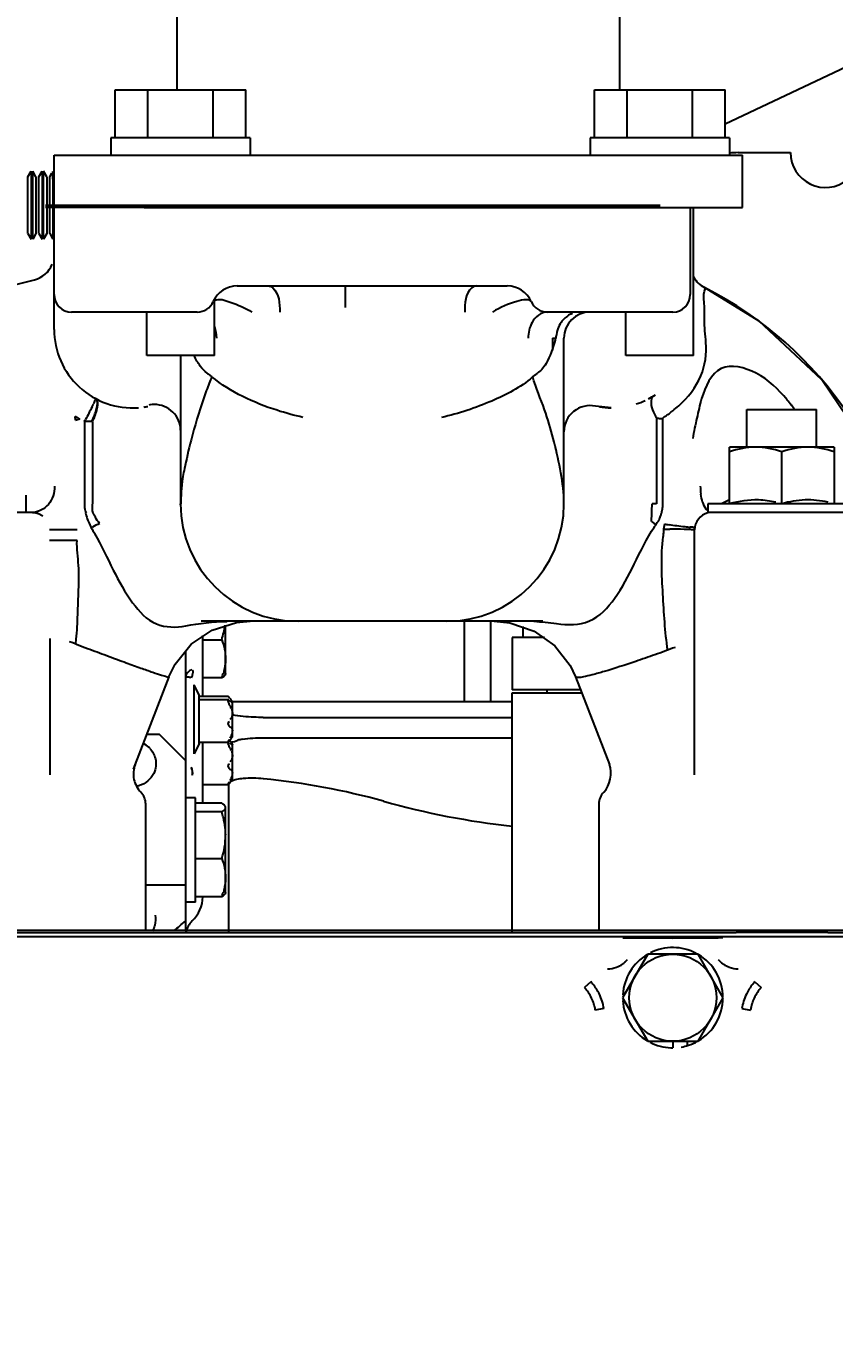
# Model space of a CAD drawing. Header units: millimetres. Extents: x 9130 to 9550, y -18883 to -17651.
# Drawn here: x 9354.566 to 9355.494, y -18044.367 to -18042.881 of the extents above; entities that cross this region are included whole.
import ezdxf

# ---------------------------------------------------------------- set-up
doc = ezdxf.new("R2010")
doc.units = ezdxf.units.MM
for name, color, linetype in [('2630754_DKREDXF_CONTINUOUS_LINE', 7, 'Continuous'), ('2630764_DKREDXF_CONTINUOUS_LINE', 7, 'Continuous'), ('3570559_DXF_CONTINUOUS_LINE', 7, 'Continuous'), ('3884027_DKREDXF_CONTINUOUS_LINE', 7, 'Continuous'), ('8T4224_DXF_CONTINUOUS_LINE', 7, 'Continuous'), ('8T4908_DXF_CONTINUOUS_LINE', 7, 'Continuous')]:
    doc.layers.add(name, color=color, linetype=linetype)
doc.styles.add('KOTE ZA MONNTAZU', font='simplex.shx', dxfattribs={"width": 0.7, "oblique": 8, "height": 3})
doc.dimstyles.new('KOTE ZA MONTAZU u cm', dxfattribs={"dimscale": 0, "dimtxt": 1.5, "dimasz": 1.5, "dimexe": 0.8, "dimexo": 0.1, "dimgap": 1, "dimtad": 1, "dimdec": 1, "dimlfac": 10, "dimzin": 12, "dimdsep": 46, "dimtxsty": 'KOTE ZA MONNTAZU', "dimcen": 1.5, "dimclrt": 1, "dimadec": 0, "dimazin": 0, "dimtfac": 1, "dimtdec": 1, "dimtmove": 0, "dimatfit": 3, "dimfxl": 1, "dimtolj": 2, "dimtzin": 0, "dimarcsym": 0})

# ---------------------------------------------------------------- blocks, each defined once
blk = doc.blocks.new('*D1102')
at = {"color": 0, "lineweight": -2, "transparency": 16777216}
for p, q in [((9345.4099, -18047.6265), (9345.4099, -18048.7074)), ((9359.4099, -18047.6265), (9359.4099, -18048.7074)), ((9346.0099, -18048.5074), (9358.8099, -18048.5074))]:
    blk.add_line(p, q, dxfattribs=at)
at = {"color": 0, "transparency": 16777216}
for points in [[(9346.0099, -18048.4074), (9346.0099, -18048.6074), (9345.4099, -18048.5074)], [(9358.8099, -18048.4074), (9358.8099, -18048.6074), (9359.4099, -18048.5074)]]:
    blk.add_solid(points, dxfattribs=at)
at = {"layer": 'Defpoints', "color": 0, "transparency": 16777216}
for p in [(9345.4099, -18047.5265), (9359.4099, -18047.5265), (9359.4099, -18048.5074)]:
    blk.add_point(p, dxfattribs=at)
at = {"color": 1, "transparency": 16777216, "insert": (9352.4099, -18047.7074), "char_height": 3, "width": 6.923188, "attachment_point": 5, "style": 'KOTE ZA MONNTAZU'}
blk.add_mtext('\\A2;{\\H0.4x;140 cm}', dxfattribs=at)

msp = doc.modelspace()

# ---------------------------------------------------------------- linework, layer by layer
at = {"layer": '2630754_DKREDXF_CONTINUOUS_LINE', "color": 7, "linetype": 'Continuous'}
for p, q in [((9354.7399, -18042.9545), (9354.7399, -18041.5815)), ((9355.2479, -18042.9545), (9355.2479, -18041.5815)), ((9354.5989, -18043.0895), (9354.5989, -18043.0295)), ((9354.5989, -18043.0295), (9355.3889, -18043.0295)), ((9355.3889, -18043.0895), (9355.3889, -18043.0295)), ((9354.702, -18043.0895), (9355.3889, -18043.0895))]:
    msp.add_line(p, q, dxfattribs=at)
at = {"layer": '2630764_DKREDXF_CONTINUOUS_LINE', "color": 7, "linetype": 'Continuous'}
msp.add_line((9355.369, -18042.9935), (9355.5589, -18042.9037), dxfattribs=at)
at = {"layer": '3570559_DXF_CONTINUOUS_LINE', "color": 7, "linetype": 'Continuous'}
msp.add_line((9355.0699, -18043.6565), (9355.0699, -18043.5645), dxfattribs=at)
at = {"layer": '3570559_DXF_CONTINUOUS_LINE', "color": 3, "linetype": 'Continuous'}
msp.add_line((9355.0999, -18043.6565), (9355.0999, -18043.5645), dxfattribs=at)
at = {"layer": '3884027_DKREDXF_CONTINUOUS_LINE', "color": 6, "linetype": 'Continuous'}
for p, q in [((9355.3839, -18043.0265), (9355.4439, -18043.0265)), ((9354.5687, -18043.0543), (9354.5725, -18043.0477)), ((9354.578, -18043.0543), (9354.5742, -18043.0477)), ((9354.5812, -18043.0543), (9354.585, -18043.0477)), ((9354.5905, -18043.0543), (9354.5867, -18043.0477)), ((9354.5937, -18043.0543), (9354.596, -18043.0502)), ((9354.5973, -18043.0571), (9354.5973, -18043.048)), ((9354.5989, -18043.049), (9354.5973, -18043.048)), ((9354.5989, -18043.1895), (9354.5989, -18043.0895)), ((9355.3289, -18043.0895), (9355.3289, -18043.1895)), ((9354.5687, -18043.1194), (9354.5725, -18043.126)), ((9354.578, -18043.1194), (9354.5742, -18043.126)), ((9354.5812, -18043.1194), (9354.585, -18043.126)), ((9354.5905, -18043.1194), (9354.5867, -18043.126)), ((9354.5937, -18043.1194), (9354.5973, -18043.1257)), ((9354.2433, -18043.2577), (9354.5764, -18043.1724)), ((9354.5989, -18043.2295), (9354.5989, -18043.1896)), ((9354.8089, -18043.1795), (9355.1189, -18043.1795)), ((9354.9329, -18043.1795), (9354.9329, -18043.2043)), ((9354.7631, -18043.2095), (9354.6189, -18043.2095)), ((9355.3089, -18043.2095), (9355.1647, -18043.2095)), ((9355.1839, -18043.4296), (9355.1839, -18043.2395)), ((9354.7439, -18043.2595), (9354.7439, -18043.4295)), ((9355.5348, -18043.3688), (9355.4799, -18043.2873)), ((9355.238, -18043.3195), (9355.2202, -18043.3175)), ((9355.3939, -18043.3645), (9355.3939, -18043.3215)), ((9355.3939, -18043.3215), (9355.4739, -18043.3215)), ((9355.4739, -18043.3645), (9355.4739, -18043.3215)), ((9355.3739, -18043.4295), (9355.3739, -18043.3645)), ((9355.4939, -18043.3645), (9355.3739, -18043.3645)), ((9355.4939, -18043.3645), (9355.4939, -18043.4295)), ((9355.4339, -18043.4295), (9355.4339, -18043.3699)), ((9354.5664, -18043.4195), (9354.5664, -18043.4395)), ((9355.3738, -18043.4252), (9355.3646, -18043.4295)), ((9354.5739, -18043.4395), (9354.4139, -18043.4395)), ((9354.5739, -18043.4395), (9354.5742, -18043.4395)), ((9354.5806, -18043.4406), (9354.5739, -18043.4395)), ((9354.5742, -18043.4395), (9354.5758, -18043.4396)), ((9354.5758, -18043.4396), (9354.5774, -18043.4398)), ((9354.5782, -18043.44), (9354.5806, -18043.4406)), ((9355.1839, -18043.4295), (9355.1839, -18043.4294)), ((9355.3489, -18043.4295), (9355.3489, -18043.4395)), ((9355.5189, -18043.4295), (9355.3489, -18043.4295)), ((9354.6251, -18043.4595), (9354.5936, -18043.4595)), ((9354.6251, -18043.4718), (9354.5936, -18043.4718)), ((9355.3339, -18043.7406), (9355.3339, -18043.4595)), ((9355.1597, -18043.5645), (9354.7677, -18043.5645)), ((9354.7802, -18043.5745), (9354.808, -18043.5658)), ((9354.7956, -18043.6252), (9354.7956, -18043.5688)), ((9354.808, -18043.5658), (9354.8239, -18043.5645)), ((9354.8239, -18043.5645), (9354.8239, -18043.5645)), ((9355.1039, -18043.5645), (9355.1219, -18043.5661)), ((9355.1219, -18043.5661), (9355.1499, -18043.5757)), ((9355.1369, -18043.5706), (9355.1369, -18043.583)), ((9355.1499, -18043.5757), (9355.1735, -18043.5927)), ((9354.5939, -18043.5841), (9354.5939, -18043.7407)), ((9354.6237, -18043.5905), (9354.6241, -18043.5849)), ((9354.7696, -18043.6508), (9354.7696, -18043.5809)), ((9354.7696, -18043.5856), (9354.7912, -18043.5856)), ((9355.1244, -18043.583), (9355.1244, -18043.643)), ((9355.1615, -18043.583), (9355.1244, -18043.583)), ((9354.7496, -18043.5986), (9354.7496, -18043.9195)), ((9354.7306, -18043.6284), (9354.7379, -18043.6135)), ((9354.7306, -18043.6284), (9354.6896, -18043.7343)), ((9354.7912, -18043.6294), (9354.7696, -18043.6294)), ((9354.7956, -18043.6245), (9354.7952, -18043.626)), ((9354.7956, -18043.6252), (9354.7952, -18043.626)), ((9355.1972, -18043.6284), (9355.2361, -18043.7289)), ((9354.7654, -18043.6494), (9354.7596, -18043.6375)), ((9354.7991, -18043.6508), (9354.7654, -18043.6508)), ((9355.1244, -18043.9215), (9355.1244, -18043.6465)), ((9355.1244, -18043.6465), (9355.2046, -18043.6465)), ((9355.1644, -18043.643), (9355.1644, -18043.6465)), ((9354.7993, -18043.6548), (9354.7654, -18043.6548)), ((9354.8034, -18043.6572), (9354.8028, -18043.6562)), ((9354.803, -18043.6565), (9355.1244, -18043.6565)), ((9354.8034, -18043.6575), (9354.8032, -18043.6577)), ((9354.8034, -18043.697), (9354.8034, -18043.6575)), ((9354.8389, -18043.6748), (9355.1244, -18043.6748)), ((9354.7654, -18043.7048), (9354.7596, -18043.7167)), ((9354.7991, -18043.7034), (9354.7654, -18043.7034)), ((9354.7696, -18043.7734), (9354.7696, -18043.7034)), ((9354.8034, -18043.697), (9354.8028, -18043.698)), ((9354.8034, -18043.7058), (9354.8028, -18043.7048)), ((9354.8034, -18043.7061), (9354.8032, -18043.7063)), ((9354.8034, -18043.7456), (9354.8034, -18043.7061)), ((9354.8389, -18043.6981), (9355.1244, -18043.6981)), ((9354.7991, -18043.752), (9354.7696, -18043.752)), ((9354.7989, -18043.752), (9354.7989, -18043.9215)), ((9354.8034, -18043.7456), (9354.8028, -18043.7466)), ((9354.7611, -18043.767), (9354.7496, -18043.767)), ((9354.7611, -18043.887), (9354.7611, -18043.767)), ((9354.7039, -18043.9195), (9354.7039, -18043.7745)), ((9354.7912, -18043.7734), (9354.7611, -18043.7734)), ((9354.7912, -18043.7833), (9354.7611, -18043.7833)), ((9354.7956, -18043.7776), (9354.7952, -18043.7768)), ((9354.7956, -18043.7783), (9354.7952, -18043.7768)), ((9354.7956, -18043.8765), (9354.7956, -18043.7776)), ((9355.2239, -18043.7745), (9355.2239, -18043.9195)), ((9354.7611, -18043.8369), (9354.7912, -18043.8369)), ((9354.7496, -18043.8674), (9354.7039, -18043.8674)), ((9354.7611, -18043.887), (9354.7496, -18043.887)), ((9354.7912, -18043.8807), (9354.7611, -18043.8807)), ((9354.7956, -18043.8758), (9354.7952, -18043.8772)), ((9354.7956, -18043.8765), (9354.7952, -18043.8773)), ((9356.1539, -18043.9265), (9354.2758, -18043.9265)), ((9354.67, -18043.9195), (9354.3178, -18043.9195)), ((9354.5466, -18043.9215), (9355.3815, -18043.9215)), ((9355.4866, -18043.9215), (9356.3489, -18043.9215)), ((9355.28, -18043.9465), (9355.2512, -18043.9965)), ((9355.3378, -18043.9465), (9355.28, -18043.9465)), ((9355.3666, -18043.9965), (9355.3378, -18043.9465)), ((9355.2512, -18043.9965), (9355.28, -18044.0465)), ((9355.3378, -18044.0465), (9355.3666, -18043.9965)), ((9355.28, -18044.0465), (9355.3378, -18044.0465))]:
    msp.add_line(p, q, dxfattribs=at)
at = {"layer": '3884027_DKREDXF_CONTINUOUS_LINE', "color": 7, "linetype": 'Continuous'}
for p, q in [((9354.5687, -18043.1194), (9354.5687, -18043.0543)), ((9354.5725, -18043.0477), (9354.5725, -18043.126)), ((9354.5742, -18043.126), (9354.5742, -18043.0477)), ((9354.578, -18043.0543), (9354.578, -18043.1194)), ((9354.5812, -18043.1194), (9354.5812, -18043.0543)), ((9354.585, -18043.0477), (9354.585, -18043.126)), ((9354.5867, -18043.126), (9354.5867, -18043.0477)), ((9354.5905, -18043.0543), (9354.5905, -18043.1194)), ((9354.5937, -18043.1194), (9354.5937, -18043.0543)), ((9354.5973, -18043.0571), (9354.5973, -18043.1257)), ((9354.5973, -18043.0571), (9354.5989, -18043.0578)), ((9355.2945, -18043.087), (9354.5889, -18043.087)), ((9355.2945, -18043.0895), (9354.5889, -18043.0895)), ((9355.1706, -18043.2395), (9355.1706, -18043.2531)), ((9355.1706, -18043.2395), (9355.1747, -18043.2395)), ((9354.6233, -18043.3334), (9354.6231, -18043.3293)), ((9354.6233, -18043.3334), (9354.6283, -18043.3321)), ((9354.6336, -18043.3351), (9354.6336, -18043.4295)), ((9354.642, -18043.3351), (9354.6336, -18043.3351)), ((9354.6427, -18043.3357), (9354.6427, -18043.4295)), ((9355.2902, -18043.3335), (9355.2902, -18043.4295)), ((9355.2948, -18043.3315), (9355.2973, -18043.3316)), ((9355.2974, -18043.4295), (9355.2974, -18043.3335)), ((9355.2848, -18043.4381), (9355.2849, -18043.4356)), ((9355.2902, -18043.4295), (9355.2851, -18043.4295)), ((9355.5189, -18043.4395), (9355.3489, -18043.4395)), ((9354.7596, -18043.7167), (9354.7596, -18043.6375)), ((9354.7654, -18043.7048), (9354.7654, -18043.6494)), ((9355.2028, -18043.643), (9355.1244, -18043.643)), ((9354.7052, -18043.6942), (9354.7196, -18043.6942)), ((9355.6439, -18043.9195), (9354.67, -18043.9195)), ((9355.4866, -18043.9215), (9355.3815, -18043.9215)), ((9355.2149, -18043.9782), (9355.2075, -18043.9849)), ((9355.4029, -18043.9782), (9355.4103, -18043.9849)), ((9355.2297, -18044.0091), (9355.2198, -18044.0107)), ((9355.3881, -18044.0091), (9355.398, -18044.0107)), ((9355.3089, -18044.0465), (9355.3089, -18044.054)), ((9355.3255, -18044.0465), (9355.3255, -18044.0516))]:
    msp.add_line(p, q, dxfattribs=at)
at = {"layer": '3884027_DKREDXF_CONTINUOUS_LINE', "color": 6, "linetype": 'Continuous'}
for points in [[(9355.4799, -18043.2873), (9355.408, -18043.2201), (9355.3454, -18043.1814)], [(9355.1747, -18043.2395), (9355.1747, -18043.2394), (9355.1747, -18043.2392), (9355.1748, -18043.239), (9355.1748, -18043.2387), (9355.1749, -18043.2385), (9355.1749, -18043.2383), (9355.175, -18043.238), (9355.175, -18043.2378), (9355.175, -18043.2376), (9355.175, -18043.2374), (9355.175, -18043.2372)], [(9354.7139, -18043.3156), (9354.7115, -18043.3157), (9354.7089, -18043.316), (9354.7077, -18043.3162)], [(9354.7379, -18043.6135), (9354.7562, -18043.5909), (9354.7802, -18043.5745)], [(9355.1735, -18043.5927), (9355.1909, -18043.6152), (9355.1972, -18043.6284)]]:
    msp.add_lwpolyline(points, dxfattribs=at)
at = {"layer": '3884027_DKREDXF_CONTINUOUS_LINE', "color": 7, "linetype": 'Continuous'}
for points in [[(9354.6231, -18043.3293), (9354.6235, -18043.3295), (9354.6244, -18043.33), (9354.6254, -18043.3306), (9354.6264, -18043.3311), (9354.6273, -18043.3316), (9354.6283, -18043.3321)], [(9355.2902, -18043.3314), (9355.2902, -18043.3315), (9355.2902, -18043.3325), (9355.2902, -18043.3335)], [(9355.2974, -18043.3335), (9355.2974, -18043.333), (9355.2975, -18043.3321), (9355.2975, -18043.3312)], [(9355.2842, -18043.4499), (9355.2854, -18043.4507), (9355.2875, -18043.4521), (9355.2897, -18043.4535)]]:
    msp.add_lwpolyline(points, dxfattribs=at)
at = {"layer": '3884027_DKREDXF_CONTINUOUS_LINE', "color": 6, "linetype": 'Continuous'}
msp.add_circle((9355.3089, -18043.9965), 0.05, dxfattribs=at)
for centre, radius, start, end in [((9355.3839, -18043.1265), 0.1, 90, 95.9868), ((9355.4839, -18043.0265), 0.04, 180, 308.9985), ((9354.5689, -18043.1433), 0.03, 284.3795, 337.7204), ((9355.3589, -18043.1546), 0.03, 209.1106, 243.1528), ((9354.6189, -18043.1895), 0.02, 180, 270), ((9354.8089, -18043.2095), 0.03, 90, 156.4218), ((9355.1189, -18043.2095), 0.03, 23.5782, 90), ((9355.3089, -18043.1895), 0.02, 270, 0), ((9355.1489, -18043.5695), 0.435, 4.5776, 63.1528), ((9354.7631, -18043.1895), 0.02, 270, 336.4218), ((9355.1647, -18043.1895), 0.02, 203.5782, 270), ((9355.2139, -18043.2395), 0.03, 90, 180), ((9355.203, -18043.2362), 0.0267, 110.07, 117.1296), ((9354.6889, -18043.2295), 0.09, 180, 274.2529), ((9355.2389, -18043.2295), 0.09, 297.7805, 303.6962), ((9354.4619, -18043.2306), 0.2006, 334.0802, 335.1073), ((9354.6889, -18043.2295), 0.09, 278.1054, 281.1935), ((9355.2139, -18043.3469), 0.03, 77.9753, 180), ((9355.2389, -18043.2295), 0.09, 260.8362, 269.3993), ((9355.2389, -18043.2295), 0.09, 288.1487, 295.1367), ((9355.2927, -18043.4349), 0.1928, 37.865, 40.2866), ((9355.283, -18043.4424), 0.2052, 36.1195, 37.872), ((9354.1079, -18043.0522), 0.597, 331.7124, 331.9605), ((9355.3587, -18043.2957), 0.0773, 205.6513, 207.5171), ((9355.4048, -18043.4096), 0.0644, 179.9374, 187.907), ((9355.3783, -18043.4156), 0.0372, 198.7783, 202.0621), ((9354.5739, -18043.418), 0.0215, 270.0032, 272.9424), ((9354.8789, -18043.4295), 0.135, 180, 270), ((9355.0489, -18043.4295), 0.135, 270, 0), ((9355.3539, -18043.4595), 0.02, 103.9952, 180), ((9354.8069, -18043.9127), 0.3483, 91.0833, 91.617), ((9354.7125, -18043.5996), 0.0841, 339.2994, 342.9442), ((9354.7786, -18043.6737), 0.0253, 21.583, 29.5105), ((9354.6895, -18043.7281), 0.0261, 42.6382, 59.6075), ((9354.7786, -18043.7222), 0.0253, 21.583, 29.5105), ((9354.8254, -18043.7617), 0.0627, 102.1294, 104.5998), ((9354.8288, -18043.7778), 0.0791, 100.0359, 102.1411), ((9354.6896, -18043.7276), 0.0264, 277.6705, 285.3755), ((9354.7586, -18044.5551), 0.8139, 74.4356, 84.3346), ((9354.6839, -18043.7745), 0.02, 0, 44.1932), ((9355.2439, -18043.7745), 0.02, 135.8068, 180), ((9354.6775, -18043.8183), 0.119, 13.8693, 17.1445), ((9355.2299, -18042.8633), 0.9424, 254.427, 263.5667), ((9354.7182, -18043.8101), 0.0775, 0.0432, 6.4687), ((9354.7289, -18043.8792), 0.0407, 314.0917, 357.8311), ((9354.7125, -18043.8509), 0.0841, 339.2994, 342.9442), ((9354.6895, -18043.9061), 0.0262, 328.5744, 344.0649), ((9354.7746, -18043.9264), 0.025, 134.0917, 168.4639), ((9355.2467, -18048.9512), 5.0232, 89.2905, 89.9458), ((9355.3693, -18048.6354), 4.7074, 90.1662, 90.7354), ((9355.3665, -18047.8438), 3.9158, 90.0017, 90.1581), ((9355.3089, -18043.9965), 0.0575, 120.4082, 176.6616), ((9355.3089, -18043.9965), 0.0575, 62.1458, 116.6493), ((9355.3089, -18043.9965), 0.0575, 0.4082, 59.5918), ((9355.2339, -18043.9335), 0.0299, 290.1878, 304.9525), ((9355.2337, -18043.9333), 0.0301, 304.9805, 312.4141), ((9355.2338, -18043.9334), 0.03, 312.3991, 319.8287), ((9355.3838, -18043.9336), 0.0298, 220.1894, 228.1942), ((9355.3843, -18043.933), 0.0305, 228.173, 235.6308), ((9355.384, -18043.9335), 0.0299, 235.6256, 249.8801), ((9355.384, -18043.9332), 0.0302, 250.0207, 269.9195), ((9355.3089, -18043.9965), 0.0575, 183.2372, 239.5918), ((9355.3089, -18043.9965), 0.0575, 300.4082, 359.5918), ((9355.3089, -18043.9965), 0.0575, 242.8575, 267.6657), ((9355.3089, -18043.9965), 0.0575, 288.0484, 299.5918)]:
    msp.add_arc(centre, radius, start, end, dxfattribs=at)
at = {"layer": '3884027_DKREDXF_CONTINUOUS_LINE', "color": 7, "linetype": 'Continuous'}
for centre, radius, start, end in [((9354.9861, -18043.191), 0.1948, 341.8177, 342.6875), ((9354.9844, -18043.1905), 0.1965, 342.6931, 345.5459), ((9354.9861, -18043.191), 0.1947, 341.3819, 341.8176), ((9354.6449, -18043.311), 0.00267, 53.2212, 61.6079), ((9354.6458, -18043.3114), 0.00255, 51.2492, 62.1672), ((9354.5568, -18043.2943), 0.0944, 334.4217, 335.6853), ((9354.5551, -18043.2944), 0.0968, 334.7773, 336.4967), ((9354.56, -18043.2965), 0.0915, 336.4917, 338.2565), ((9355.3585, -18041.5839), 1.7488, 267.763, 267.9124), ((9354.5739, -18043.4595), 0.02, 70.4931, 90), ((9354.574, -18043.4593), 0.0198, 74.711, 76.8771), ((9354.5739, -18043.4596), 0.0201, 70.4823, 74.7034), ((9354.6864, -18043.4279), 0.053, 193.3921, 194.5474), ((9355.2597, -18043.4302), 0.0376, 338.5806, 343.9518), ((9355.2584, -18043.4298), 0.0389, 343.9415, 347.7804), ((9355.2577, -18043.4296), 0.0397, 347.7758, 350.6072), ((9355.2569, -18043.4295), 0.0405, 350.6184, 0.0021), ((9354.708, -18043.4206), 0.0759, 201.775, 203.0064), ((9354.5179, -18043.2149), 0.2719, 297.1231, 297.3525), ((9355.2616, -18043.4309), 0.0356, 331.5977, 338.597), ((9355.4826, -18042.1248), 1.3407, 262.1479, 262.3655), ((9355.4473, -18042.3965), 1.0666, 262.3057, 263.2884), ((9355.3735, -18043.0231), 0.4357, 263.2931, 264.0924), ((9355.3038, -18044.8338), 1.3749, 89.9293, 90.1813), ((9355.3051, -18044.5538), 1.095, 89.1287, 89.9786), ((9355.3147, -18043.9301), 0.4712, 88.3422, 89.1369), ((9354.7649, -18043.6295), 0.0153, 175.5222, 180.0767), ((9355.1706, -18044.0184), 0.0598, 38.8323, 42.2332), ((9355.4471, -18044.0183), 0.0597, 137.7602, 141.1765), ((9355.1702, -18044.0187), 0.0503, 25.6381, 42.199), ((9355.1702, -18044.0187), 0.0603, 25.6586, 38.8254), ((9355.1703, -18044.0186), 0.0602, 9.0667, 25.589), ((9355.4475, -18044.0186), 0.0602, 154.3581, 170.9313), ((9355.4476, -18044.0187), 0.0603, 141.1861, 154.2958), ((9355.4476, -18044.0187), 0.0503, 137.7983, 154.3083), ((9355.1703, -18044.0186), 0.0502, 9.0708, 25.5541), ((9355.4475, -18044.0186), 0.0502, 154.39, 170.9289), ((9355.3089, -18043.9965), 0.0575, 279.5665, 288.0484), ((9355.3089, -18043.9965), 0.0575, 267.6657, 270)]:
    msp.add_arc(centre, radius, start, end, dxfattribs=at)
at = {"layer": '3884027_DKREDXF_CONTINUOUS_LINE', "color": 6, "linetype": 'Continuous'}
for major_axis, ratio, start_param, end_param in [((-0.3857, 0.3857), 0.009286, -1.63936, -1.561511), ((-0.3659, -0.3659), 0.333974, 1.29216, 1.326319)]:
    msp.add_ellipse((9354.7196, -18043.7014), major_axis=major_axis, ratio=ratio, start_param=start_param, end_param=end_param, dxfattribs=at)
for points, knots in [([(9354.8447, -18043.1795), (9354.8466, -18043.1795), (9354.8573, -18043.1861), (9354.8577, -18043.1999), (9354.8577, -18043.2095)], [0, 0, 0, 0, 0.159381, 1, 1, 1, 1]), ([(9355.0831, -18043.1795), (9355.0812, -18043.1795), (9355.0705, -18043.1861), (9355.0701, -18043.1999), (9355.0701, -18043.2095)], [0, 0, 0, 0, 0.159381, 1, 1, 1, 1]), ([(9355.3469, -18043.2444), (9355.3462, -18043.2355), (9355.3445, -18043.2203), (9355.3455, -18043.1996), (9355.3436, -18043.1893), (9355.3466, -18043.182), (9355.3454, -18043.1814)], [0, 0, 0, 0, 0.42382, 0.74136, 0.933844, 1, 1, 1, 1]), ([(9354.7827, -18043.1962), (9354.7881, -18043.1934), (9354.8047, -18043.1994), (9354.8181, -18043.2046), (9354.8258, -18043.2095)], [0, 0, 0, 0, 0.400118, 1, 1, 1, 1]), ([(9355.1464, -18043.1975), (9355.1456, -18043.1958), (9355.1384, -18043.195), (9355.1242, -18043.1984), (9355.1105, -18043.204), (9355.102, -18043.2095)], [0, 0, 0, 0, 0.120215, 0.362941, 1, 1, 1, 1]), ([(9355.1706, -18043.2531), (9355.1724, -18043.2478), (9355.1629, -18043.2731), (9355.1573, -18043.2765), (9355.1534, -18043.2796)], [0, 0, 0, 0, 0.527383, 1, 1, 1, 1]), ([(9355.3157, -18043.317), (9355.3262, -18043.3075), (9355.3439, -18043.2855), (9355.348, -18043.2573), (9355.3469, -18043.2444)], [0, 0, 0, 0, 0.522675, 1, 1, 1, 1]), ([(9354.7744, -18043.2796), (9354.7738, -18043.2791), (9354.7778, -18043.2824), (9354.7788, -18043.2825), (9354.7796, -18043.2837)], [0, 0, 0, 0, 0.353752, 1, 1, 1, 1]), ([(9355.1481, -18043.2838), (9355.149, -18043.283), (9355.1507, -18043.2816), (9355.1525, -18043.2803), (9355.1534, -18043.2796)], [0, 0, 0, 0, 0.51267, 1, 1, 1, 1]), ([(9355.4399, -18043.3102), (9355.4298, -18043.2983), (9355.4101, -18043.2776), (9355.3595, -18043.265), (9355.3422, -18043.3036), (9355.3367, -18043.3313), (9355.3327, -18043.3467), (9355.3318, -18043.3546)], [0, 0, 0, 0, 0.267092, 0.498375, 0.732075, 0.864512, 1, 1, 1, 1]), ([(9354.7768, -18043.291), (9354.7745, -18043.2969), (9354.7669, -18043.3185), (9354.7601, -18043.3404), (9354.7559, -18043.3564)], [0, 0, 0, 0, 0.278033, 1, 1, 1, 1]), ([(9354.8844, -18043.3304), (9354.8744, -18043.3282), (9354.8375, -18043.318), (9354.8015, -18043.3016), (9354.7797, -18043.2838)], [0, 0, 0, 0, 0.268407, 1, 1, 1, 1]), ([(9355.1476, -18043.2843), (9355.134, -18043.2961), (9355.0994, -18043.3139), (9355.0631, -18043.3261), (9355.0434, -18043.3304)], [0, 0, 0, 0, 0.470009, 1, 1, 1, 1]), ([(9355.1715, -18043.3546), (9355.1685, -18043.3435), (9355.1621, -18043.3195), (9355.1516, -18043.2967), (9355.1481, -18043.2838)], [0, 0, 0, 0, 0.461009, 1, 1, 1, 1]), ([(9354.6461, -18043.3087), (9354.6467, -18043.309), (9354.6447, -18043.3119), (9354.6445, -18043.3135), (9354.6438, -18043.315)], [0, 0, 0, 0, 0.264368, 1, 1, 1, 1]), ([(9355.2865, -18043.3059), (9355.2855, -18043.3065), (9355.2815, -18043.3145), (9355.2861, -18043.3229), (9355.2891, -18043.3291)], [0, 0, 0, 0, 0.148367, 1, 1, 1, 1]), ([(9354.7439, -18043.3451), (9354.7439, -18043.3376), (9354.7374, -18043.3218), (9354.7215, -18043.3156), (9354.7139, -18043.3156)], [0, 0, 0, 0, 0.497223, 1, 1, 1, 1]), ([(9355.302, -18043.3279), (9355.3029, -18043.3273), (9355.3052, -18043.3257), (9355.3074, -18043.324), (9355.3089, -18043.3228)], [0, 0, 0, 0, 0.347312, 1, 1, 1, 1]), ([(9355.2975, -18043.3312), (9355.2973, -18043.3313), (9355.3002, -18043.3286), (9355.3007, -18043.3288), (9355.302, -18043.3279)], [0, 0, 0, 0, 0.10601, 1, 1, 1, 1]), ([(9355.1839, -18043.4294), (9355.1839, -18043.4279), (9355.1833, -18043.4026), (9355.1775, -18043.3776), (9355.1715, -18043.3546)], [0, 0, 0, 0, 0.059272, 1, 1, 1, 1]), ([(9354.7559, -18043.3564), (9354.753, -18043.3672), (9354.7488, -18043.3891), (9354.7449, -18043.403), (9354.7439, -18043.4354), (9354.7439, -18043.4295)], [0, 0, 0, 0, 0.453595, 0.764721, 1, 1, 1, 1]), ([(9354.5994, -18043.4095), (9354.5994, -18043.4168), (9354.5952, -18043.4313), (9354.5815, -18043.4391), (9354.575, -18043.4395)], [0, 0, 0, 0, 0.52735, 1, 1, 1, 1]), ([(9354.5806, -18043.4406), (9354.5814, -18043.4409), (9354.5832, -18043.4417), (9354.5849, -18043.4428), (9354.5857, -18043.4435)], [0, 0, 0, 0, 0.447679, 1, 1, 1, 1]), ([(9355.1754, -18043.5671), (9355.1879, -18043.5688), (9355.2159, -18043.5691), (9355.2452, -18043.5369), (9355.2653, -18043.4981), (9355.2788, -18043.4695), (9355.2878, -18043.456)], [0, 0, 0, 0, 0.222044, 0.449265, 0.714721, 1, 1, 1, 1]), ([(9354.6241, -18043.5849), (9354.6254, -18043.5756), (9354.6257, -18043.5567), (9354.6271, -18043.5285), (9354.6277, -18043.5002), (9354.6247, -18043.4813), (9354.6251, -18043.4718)], [0, 0, 0, 0, 0.249242, 0.498437, 0.748599, 1, 1, 1, 1]), ([(9354.6452, -18043.4638), (9354.6529, -18043.4775), (9354.6658, -18043.5049), (9354.6859, -18043.5417), (9354.7131, -18043.5717), (9354.7388, -18043.5718), (9354.7499, -18043.5698)], [0, 0, 0, 0, 0.292091, 0.562656, 0.78972, 1, 1, 1, 1]), ([(9355.2975, -18043.4674), (9355.2946, -18043.4891), (9355.2971, -18043.5329), (9355.2995, -18043.5763), (9355.3027, -18043.5977)], [0, 0, 0, 0, 0.501797, 1, 1, 1, 1]), ([(9355.2978, -18043.4651), (9355.2978, -18043.4655), (9355.2977, -18043.4663), (9355.2976, -18043.467), (9355.2975, -18043.4674)], [0, 0, 0, 0, 0.49977, 1, 1, 1, 1]), ([(9355.2981, -18043.4606), (9355.2981, -18043.4614), (9355.2981, -18043.4629), (9355.2979, -18043.4644), (9355.2978, -18043.4651)], [0, 0, 0, 0, 0.499563, 1, 1, 1, 1]), ([(9354.6161, -18043.5876), (9354.6204, -18043.5884), (9354.6279, -18043.5927), (9354.6434, -18043.5976), (9354.6611, -18043.6046), (9354.6806, -18043.6117), (9354.6974, -18043.6179), (9354.7107, -18043.6223), (9354.7213, -18043.6264), (9354.7263, -18043.627), (9354.7304, -18043.6291), (9354.7306, -18043.6284)], [0, 0, 0, 0, 0.105991, 0.208558, 0.401621, 0.574178, 0.721838, 0.840831, 0.928126, 0.981536, 1, 1, 1, 1]), ([(9355.3117, -18043.5945), (9355.3075, -18043.5953), (9355.3, -18043.5992), (9355.2848, -18043.6039), (9355.2617, -18043.6123), (9355.2376, -18043.62), (9355.2177, -18043.6257), (9355.2072, -18043.6282), (9355.2015, -18043.6291), (9355.1975, -18043.6292), (9355.1972, -18043.6284)], [0, 0, 0, 0, 0.105577, 0.207726, 0.399737, 0.717933, 0.836313, 0.92353, 0.977802, 1, 1, 1, 1]), ([(9354.7952, -18043.626), (9354.7948, -18043.6266), (9354.7936, -18043.6279), (9354.7921, -18043.6289), (9354.7912, -18043.6294)], [0, 0, 0, 0, 0.437494, 1, 1, 1, 1]), ([(9354.8006, -18043.6527), (9354.8004, -18043.6523), (9354.7999, -18043.6518), (9354.7994, -18043.6513), (9354.7991, -18043.6511)], [0, 0, 0, 0, 0.59274, 1, 1, 1, 1]), ([(9354.7996, -18043.6589), (9354.7993, -18043.6578), (9354.7978, -18043.6569), (9354.7992, -18043.6549), (9354.7993, -18043.6551)], [0, 0, 0, 0, 0.828072, 1, 1, 1, 1]), ([(9354.7993, -18043.6551), (9354.7995, -18043.6553), (9354.7998, -18043.6558), (9354.8, -18043.6563), (9354.8002, -18043.6566)], [0, 0, 0, 0, 0.407356, 1, 1, 1, 1]), ([(9354.8006, -18043.6612), (9354.8004, -18043.6609), (9354.8001, -18043.6601), (9354.7998, -18043.6593), (9354.7996, -18043.6589)], [0, 0, 0, 0, 0.453232, 1, 1, 1, 1]), ([(9354.8006, -18043.6527), (9354.8008, -18043.6531), (9354.8014, -18043.6539), (9354.8019, -18043.6546), (9354.8021, -18043.655)], [0, 0, 0, 0, 0.522048, 1, 1, 1, 1]), ([(9354.8021, -18043.657), (9354.8018, -18043.6568), (9354.8013, -18043.6563), (9354.8008, -18043.6559), (9354.8006, -18043.6556)], [0, 0, 0, 0, 0.460187, 1, 1, 1, 1]), ([(9354.8021, -18043.655), (9354.8022, -18043.6552), (9354.8025, -18043.6557), (9354.8027, -18043.6561), (9354.8029, -18043.6563)], [0, 0, 0, 0, 0.533466, 1, 1, 1, 1]), ([(9354.8032, -18043.6576), (9354.8031, -18043.6576), (9354.8027, -18043.6574), (9354.8023, -18043.6572), (9354.8021, -18043.657)], [0, 0, 0, 0, 0.376344, 1, 1, 1, 1]), ([(9354.8021, -18043.6644), (9354.8023, -18043.6649), (9354.8026, -18043.6658), (9354.8029, -18043.6669), (9354.803, -18043.6674)], [0, 0, 0, 0, 0.50185, 1, 1, 1, 1]), ([(9354.8029, -18043.6563), (9354.803, -18043.6565), (9354.8032, -18043.6569), (9354.8034, -18043.6573), (9354.8034, -18043.6575)], [0, 0, 0, 0, 0.631218, 1, 1, 1, 1]), ([(9354.7996, -18043.6845), (9354.7991, -18043.6834), (9354.7979, -18043.6818), (9354.7996, -18043.6794), (9354.8002, -18043.6796)], [0, 0, 0, 0, 0.649443, 1, 1, 1, 1]), ([(9354.803, -18043.6674), (9354.8032, -18043.6679), (9354.8033, -18043.6688), (9354.8034, -18043.6698), (9354.8034, -18043.6703)], [0, 0, 0, 0, 0.511347, 1, 1, 1, 1]), ([(9354.8389, -18043.6748), (9354.8353, -18043.6748), (9354.8234, -18043.6745), (9354.8114, -18043.6738), (9354.8034, -18043.6717)], [0, 0, 0, 0, 0.303364, 1, 1, 1, 1]), ([(9354.8006, -18043.6856), (9354.8004, -18043.6856), (9354.8, -18043.6852), (9354.7997, -18043.6848), (9354.7996, -18043.6845)], [0, 0, 0, 0, 0.399288, 1, 1, 1, 1]), ([(9354.8006, -18043.6856), (9354.8014, -18043.6858), (9354.803, -18043.687), (9354.8034, -18043.6889), (9354.8034, -18043.6899)], [0, 0, 0, 0, 0.436151, 1, 1, 1, 1]), ([(9354.8018, -18043.6959), (9354.8016, -18043.6963), (9354.8012, -18043.6972), (9354.8008, -18043.6981), (9354.8006, -18043.6985)], [0, 0, 0, 0, 0.50472, 1, 1, 1, 1]), ([(9354.8034, -18043.6899), (9354.8034, -18043.6908), (9354.803, -18043.6929), (9354.8023, -18043.6948), (9354.8018, -18043.6959)], [0, 0, 0, 0, 0.462235, 1, 1, 1, 1]), ([(9354.7996, -18043.7075), (9354.7993, -18043.7064), (9354.7978, -18043.7054), (9354.7992, -18043.7035), (9354.7993, -18043.7037)], [0, 0, 0, 0, 0.828072, 1, 1, 1, 1]), ([(9354.7991, -18043.7031), (9354.799, -18043.7032), (9354.7982, -18043.7015), (9354.7997, -18043.701), (9354.8002, -18043.7002)], [0, 0, 0, 0, 0.150838, 1, 1, 1, 1]), ([(9354.8006, -18043.7015), (9354.8004, -18043.7019), (9354.7999, -18043.7024), (9354.7994, -18043.7029), (9354.7991, -18043.7031)], [0, 0, 0, 0, 0.592741, 1, 1, 1, 1]), ([(9354.8006, -18043.7098), (9354.8004, -18043.7095), (9354.8001, -18043.7087), (9354.7998, -18043.7079), (9354.7996, -18043.7075)], [0, 0, 0, 0, 0.453232, 1, 1, 1, 1]), ([(9354.8006, -18043.7015), (9354.8008, -18043.7011), (9354.8014, -18043.7003), (9354.8019, -18043.6996), (9354.8021, -18043.6992)], [0, 0, 0, 0, 0.52205, 1, 1, 1, 1]), ([(9354.8006, -18043.7013), (9354.8008, -18043.7017), (9354.8014, -18043.7025), (9354.8019, -18043.7032), (9354.8021, -18043.7036)], [0, 0, 0, 0, 0.522048, 1, 1, 1, 1]), ([(9354.8021, -18043.7056), (9354.8018, -18043.7054), (9354.8013, -18043.7049), (9354.8008, -18043.7045), (9354.8006, -18043.7042)], [0, 0, 0, 0, 0.460187, 1, 1, 1, 1]), ([(9354.8021, -18043.6992), (9354.8022, -18043.699), (9354.8025, -18043.6985), (9354.8027, -18043.6981), (9354.8029, -18043.6979)], [0, 0, 0, 0, 0.533466, 1, 1, 1, 1]), ([(9354.8021, -18043.7036), (9354.8022, -18043.7038), (9354.8025, -18043.7042), (9354.8027, -18043.7047), (9354.8029, -18043.7049)], [0, 0, 0, 0, 0.533466, 1, 1, 1, 1]), ([(9354.8032, -18043.7062), (9354.8031, -18043.7062), (9354.8027, -18043.706), (9354.8023, -18043.7058), (9354.8021, -18043.7056)], [0, 0, 0, 0, 0.376344, 1, 1, 1, 1]), ([(9354.8029, -18043.6979), (9354.803, -18043.6977), (9354.8032, -18043.6973), (9354.8034, -18043.6969), (9354.8034, -18043.6967)], [0, 0, 0, 0, 0.63122, 1, 1, 1, 1]), ([(9354.8029, -18043.7049), (9354.803, -18043.7051), (9354.8032, -18043.7055), (9354.8034, -18043.7059), (9354.8034, -18043.7061)], [0, 0, 0, 0, 0.631218, 1, 1, 1, 1]), ([(9354.8021, -18043.713), (9354.8023, -18043.7134), (9354.8026, -18043.7144), (9354.8029, -18043.7155), (9354.803, -18043.716)], [0, 0, 0, 0, 0.50185, 1, 1, 1, 1]), ([(9354.803, -18043.716), (9354.8032, -18043.7165), (9354.8033, -18043.7174), (9354.8034, -18043.7184), (9354.8034, -18043.7189)], [0, 0, 0, 0, 0.511347, 1, 1, 1, 1]), ([(9354.7996, -18043.7331), (9354.7991, -18043.732), (9354.7979, -18043.7304), (9354.7996, -18043.7279), (9354.8002, -18043.7282)], [0, 0, 0, 0, 0.649443, 1, 1, 1, 1]), ([(9354.8006, -18043.7342), (9354.8004, -18043.7342), (9354.8, -18043.7338), (9354.7997, -18043.7334), (9354.7996, -18043.7331)], [0, 0, 0, 0, 0.399288, 1, 1, 1, 1]), ([(9354.8006, -18043.7342), (9354.8014, -18043.7344), (9354.803, -18043.7356), (9354.8034, -18043.7375), (9354.8034, -18043.7385)], [0, 0, 0, 0, 0.436151, 1, 1, 1, 1]), ([(9354.8034, -18043.7385), (9354.8034, -18043.7394), (9354.803, -18043.7415), (9354.8023, -18043.7434), (9354.8018, -18043.7445)], [0, 0, 0, 0, 0.462235, 1, 1, 1, 1]), ([(9354.7991, -18043.7517), (9354.799, -18043.7518), (9354.7982, -18043.7501), (9354.7997, -18043.7496), (9354.8002, -18043.7488)], [0, 0, 0, 0, 0.150838, 1, 1, 1, 1]), ([(9354.8006, -18043.7501), (9354.8004, -18043.7505), (9354.7999, -18043.751), (9354.7994, -18043.7515), (9354.7991, -18043.7517)], [0, 0, 0, 0, 0.592741, 1, 1, 1, 1]), ([(9354.8018, -18043.7445), (9354.8016, -18043.7449), (9354.8012, -18043.7458), (9354.8008, -18043.7467), (9354.8006, -18043.7471)], [0, 0, 0, 0, 0.50472, 1, 1, 1, 1]), ([(9354.8006, -18043.7501), (9354.8008, -18043.7497), (9354.8014, -18043.7489), (9354.8019, -18043.7481), (9354.8021, -18043.7478)], [0, 0, 0, 0, 0.52205, 1, 1, 1, 1]), ([(9354.8389, -18043.7452), (9354.8313, -18043.7444), (9354.8187, -18043.7443), (9354.8055, -18043.7462), (9354.8013, -18043.7489)], [0, 0, 0, 0, 0.605257, 1, 1, 1, 1]), ([(9354.8021, -18043.7478), (9354.8022, -18043.7476), (9354.8025, -18043.7471), (9354.8027, -18043.7467), (9354.8029, -18043.7465)], [0, 0, 0, 0, 0.533466, 1, 1, 1, 1]), ([(9354.8029, -18043.7465), (9354.803, -18043.7463), (9354.8032, -18043.7459), (9354.8034, -18043.7455), (9354.8034, -18043.7453)], [0, 0, 0, 0, 0.63122, 1, 1, 1, 1]), ([(9354.7937, -18043.7751), (9354.7933, -18043.7748), (9354.7925, -18043.7742), (9354.7917, -18043.7737), (9354.7912, -18043.7734)], [0, 0, 0, 0, 0.473651, 1, 1, 1, 1]), ([(9354.7912, -18043.7833), (9354.7921, -18043.7828), (9354.7935, -18043.7818), (9354.7948, -18043.7806), (9354.7952, -18043.7799)], [0, 0, 0, 0, 0.56027, 1, 1, 1, 1]), ([(9354.7952, -18043.7768), (9354.795, -18043.7765), (9354.7946, -18043.7759), (9354.794, -18043.7754), (9354.7937, -18043.7751)], [0, 0, 0, 0, 0.464785, 1, 1, 1, 1]), ([(9354.7952, -18043.7799), (9354.7953, -18043.7797), (9354.7956, -18043.7792), (9354.7956, -18043.7786), (9354.7956, -18043.7783)], [0, 0, 0, 0, 0.520631, 1, 1, 1, 1]), ([(9354.7952, -18043.8772), (9354.7948, -18043.8779), (9354.7936, -18043.8792), (9354.7921, -18043.8802), (9354.7912, -18043.8807)], [0, 0, 0, 0, 0.437494, 1, 1, 1, 1])]:
    msp.add_open_spline(points, degree=3, knots=knots, dxfattribs=at)
for points in [[(9355.1647, -18043.2095), (9355.1577, -18043.2095), (9355.1507, -18043.2152), (9355.1473, -18043.2214)], [(9355.1908, -18043.2124), (9355.1868, -18043.2145), (9355.1832, -18043.2177), (9355.1806, -18043.2214)], [(9354.7827, -18043.2262), (9354.7842, -18043.2304), (9354.785, -18043.235), (9354.785, -18043.2395)], [(9355.1473, -18043.2214), (9355.1443, -18043.2268), (9355.1428, -18043.2333), (9355.1428, -18043.2395)], [(9355.1806, -18043.2214), (9355.1774, -18043.226), (9355.1755, -18043.2316), (9355.175, -18043.2372)], [(9354.7665, -18043.2715), (9354.7637, -18043.2678), (9354.7614, -18043.2637), (9354.7596, -18043.2595)], [(9354.7744, -18043.2796), (9354.7714, -18043.2773), (9354.7688, -18043.2745), (9354.7665, -18043.2715)], [(9354.7797, -18043.2838), (9354.779, -18043.2863), (9354.7778, -18043.2886), (9354.7768, -18043.291)], [(9354.6423, -18043.3183), (9354.6399, -18043.3232), (9354.6374, -18043.328), (9354.6348, -18043.3328)], [(9355.3089, -18043.3228), (9355.3111, -18043.3209), (9355.3134, -18043.319), (9355.3157, -18043.317)], [(9355.4039, -18043.3645), (9355.3937, -18043.3645), (9355.3835, -18043.3666), (9355.3739, -18043.3699)], [(9355.4339, -18043.3699), (9355.4243, -18043.3666), (9355.4141, -18043.3645), (9355.4039, -18043.3645)], [(9355.4639, -18043.3645), (9355.4537, -18043.3645), (9355.4435, -18043.3666), (9355.4339, -18043.3699)], [(9355.4939, -18043.3699), (9355.4843, -18043.3666), (9355.4741, -18043.3645), (9355.4639, -18043.3645)], [(9355.3431, -18043.4276), (9355.3421, -18043.4246), (9355.3415, -18043.4215), (9355.341, -18043.4184)], [(9355.4072, -18043.4252), (9355.396, -18043.4248), (9355.3847, -18043.4266), (9355.3739, -18043.4295)], [(9355.427, -18043.4278), (9355.4205, -18043.4264), (9355.4139, -18043.4255), (9355.4072, -18043.4252)], [(9355.4606, -18043.4252), (9355.4516, -18043.4255), (9355.4426, -18043.4272), (9355.4339, -18043.4295)], [(9355.487, -18043.4278), (9355.4784, -18043.4259), (9355.4694, -18043.4249), (9355.4606, -18043.4252)], [(9355.3489, -18043.4374), (9355.3466, -18043.4353), (9355.345, -18043.4325), (9355.3439, -18043.4296)], [(9354.6415, -18043.4571), (9354.6426, -18043.4594), (9354.644, -18043.4616), (9354.6452, -18043.4638)], [(9354.7499, -18043.5698), (9354.7654, -18043.5666), (9354.7813, -18043.565), (9354.797, -18043.5646)], [(9354.7912, -18043.5856), (9354.7929, -18043.5801), (9354.7942, -18043.5746), (9354.795, -18043.5689)], [(9355.1495, -18043.5645), (9355.1582, -18043.565), (9355.1669, -18043.5657), (9355.1754, -18043.5671)], [(9354.7912, -18043.5856), (9354.7939, -18043.5926), (9354.7956, -18043.6001), (9354.7956, -18043.6075)], [(9354.7956, -18043.6075), (9354.7956, -18043.6132), (9354.7946, -18043.6189), (9354.793, -18043.6243)], [(9354.8034, -18043.6703), (9354.8034, -18043.6727), (9354.8024, -18043.6754), (9354.8006, -18043.677)], [(9354.7088, -18043.7104), (9354.7118, -18043.7137), (9354.714, -18043.7179), (9354.715, -18043.7222)], [(9354.8022, -18043.7039), (9354.8045, -18043.7026), (9354.8071, -18043.7018), (9354.8096, -18043.7011)], [(9354.8151, -18043.6999), (9354.8229, -18043.6985), (9354.8309, -18043.6981), (9354.8389, -18043.6981)], [(9354.715, -18043.7222), (9354.7162, -18043.7277), (9354.7156, -18043.734), (9354.7131, -18043.7391)], [(9354.8034, -18043.7189), (9354.8034, -18043.7213), (9354.8024, -18043.724), (9354.8006, -18043.7256)], [(9354.6918, -18043.7288), (9354.6897, -18043.7341), (9354.6892, -18043.7403), (9354.6904, -18043.7459)], [(9354.7131, -18043.7391), (9354.71, -18043.7456), (9354.7035, -18043.7511), (9354.6965, -18043.753)], [(9355.2296, -18043.7606), (9355.2371, -18043.7528), (9355.2399, -18043.7389), (9355.236, -18043.7288)], [(9355.2296, -18043.7606), (9355.2371, -18043.7528), (9355.2399, -18043.7389), (9355.2361, -18043.7289)], [(9354.6904, -18043.7459), (9354.6916, -18043.7513), (9354.6944, -18043.7566), (9354.6982, -18043.7606)], [(9354.7952, -18043.8014), (9354.7947, -18043.7975), (9354.794, -18043.7936), (9354.7931, -18043.7898)], [(9354.7912, -18043.8369), (9354.7939, -18043.8282), (9354.7956, -18043.8191), (9354.7956, -18043.8101)], [(9354.7912, -18043.8369), (9354.7939, -18043.8439), (9354.7956, -18043.8513), (9354.7956, -18043.8588)], [(9354.7956, -18043.8588), (9354.7956, -18043.8645), (9354.7946, -18043.8702), (9354.793, -18043.8756)], [(9354.7146, -18043.9133), (9354.7157, -18043.9096), (9354.7159, -18043.9056), (9354.7153, -18043.9019)], [(9355.2339, -18043.9634), (9355.2374, -18043.9634), (9355.2409, -18043.9628), (9355.2442, -18043.9616)]]:
    msp.add_open_spline(points, degree=3, dxfattribs=at)
at = {"layer": '3884027_DKREDXF_CONTINUOUS_LINE', "color": 7, "linetype": 'Continuous'}
for points, knots in [([(9354.6456, -18043.3264), (9354.6463, -18043.3244), (9354.6478, -18043.3191), (9354.6495, -18043.3112), (9354.6465, -18043.3089)], [0, 0, 0, 0, 0.361682, 1, 1, 1, 1]), ([(9354.6473, -18043.3239), (9354.6478, -18043.3222), (9354.6488, -18043.3177), (9354.6498, -18043.3114), (9354.6474, -18043.3094)], [0, 0, 0, 0, 0.358538, 1, 1, 1, 1]), ([(9354.5739, -18043.4395), (9354.5741, -18043.4395), (9354.5744, -18043.4395), (9354.5748, -18043.4395), (9354.575, -18043.4395)], [0, 0, 0, 0, 0.49615, 1, 1, 1, 1]), ([(9354.575, -18043.4395), (9354.5753, -18043.4395), (9354.576, -18043.4396), (9354.5767, -18043.4397), (9354.5771, -18043.4398)], [0, 0, 0, 0, 0.460235, 1, 1, 1, 1]), ([(9354.6336, -18043.4295), (9354.6336, -18043.4298), (9354.6336, -18043.4305), (9354.6336, -18043.4312), (9354.6336, -18043.4316)], [0, 0, 0, 0, 0.499329, 1, 1, 1, 1]), ([(9354.6429, -18043.4382), (9354.6429, -18043.4404), (9354.643, -18043.4327), (9354.6426, -18043.4305), (9354.6427, -18043.4299)], [0, 0, 0, 0, 0.7912, 1, 1, 1, 1]), ([(9354.6435, -18043.44), (9354.6434, -18043.4397), (9354.6432, -18043.4391), (9354.643, -18043.4385), (9354.6429, -18043.4382)], [0, 0, 0, 0, 0.499376, 1, 1, 1, 1]), ([(9354.6461, -18043.4451), (9354.6456, -18043.4442), (9354.6447, -18043.4426), (9354.6438, -18043.4409), (9354.6435, -18043.44)], [0, 0, 0, 0, 0.502262, 1, 1, 1, 1]), ([(9355.2846, -18043.4441), (9355.2847, -18043.4431), (9355.2847, -18043.4411), (9355.2848, -18043.4391), (9355.2848, -18043.4381)], [0, 0, 0, 0, 0.499623, 1, 1, 1, 1]), ([(9355.2849, -18043.4356), (9355.2849, -18043.4346), (9355.285, -18043.4326), (9355.285, -18043.4305), (9355.2851, -18043.4295)], [0, 0, 0, 0, 0.499972, 1, 1, 1, 1]), ([(9355.2842, -18043.4499), (9355.2843, -18043.4489), (9355.2845, -18043.447), (9355.2846, -18043.4451), (9355.2846, -18043.4441)], [0, 0, 0, 0, 0.499596, 1, 1, 1, 1]), ([(9355.2875, -18043.4564), (9355.2871, -18043.4562), (9355.2902, -18043.4539), (9355.2896, -18043.4518), (9355.2932, -18043.4489), (9355.2925, -18043.4482)], [0, 0, 0, 0, 0.15461, 0.678186, 1, 1, 1, 1]), ([(9355.2878, -18043.456), (9355.2878, -18043.4561), (9355.2876, -18043.4561), (9355.2876, -18043.4564), (9355.2875, -18043.4564)], [0, 0, 0, 0, 0.760098, 1, 1, 1, 1]), ([(9355.3341, -18043.4568), (9355.334, -18043.4573), (9355.3312, -18043.4562), (9355.33, -18043.4566), (9355.3287, -18043.4565)], [0, 0, 0, 0, 0.258057, 1, 1, 1, 1]), ([(9355.3339, -18043.4595), (9355.3339, -18043.459), (9355.3309, -18043.4597), (9355.3297, -18043.4592), (9355.3283, -18043.4591)], [0, 0, 0, 0, 0.257926, 1, 1, 1, 1]), ([(9354.7576, -18043.62), (9354.7578, -18043.6211), (9354.758, -18043.6232), (9354.7577, -18043.6253), (9354.7574, -18043.6263)], [0, 0, 0, 0, 0.494351, 1, 1, 1, 1]), ([(9354.7504, -18043.6286), (9354.7501, -18043.6287), (9354.7497, -18043.6289), (9354.7496, -18043.6294), (9354.7496, -18043.6296)], [0, 0, 0, 0, 0.50786, 1, 1, 1, 1]), ([(9354.7562, -18043.6292), (9354.7549, -18043.6289), (9354.753, -18043.6285), (9354.751, -18043.6284), (9354.7504, -18043.6286)], [0, 0, 0, 0, 0.656289, 1, 1, 1, 1]), ([(9354.7574, -18043.6263), (9354.7572, -18043.6268), (9354.7569, -18043.6278), (9354.7565, -18043.6287), (9354.7562, -18043.6292)], [0, 0, 0, 0, 0.515686, 1, 1, 1, 1]), ([(9354.7571, -18043.7348), (9354.757, -18043.7344), (9354.7567, -18043.7335), (9354.7563, -18043.7327), (9354.756, -18043.7323)], [0, 0, 0, 0, 0.520426, 1, 1, 1, 1]), ([(9354.7573, -18043.741), (9354.7575, -18043.74), (9354.7577, -18043.7379), (9354.7574, -18043.7358), (9354.7571, -18043.7348)], [0, 0, 0, 0, 0.50679, 1, 1, 1, 1])]:
    msp.add_open_spline(points, degree=3, knots=knots, dxfattribs=at)
for points in [[(9354.645, -18043.3304), (9354.6459, -18043.3283), (9354.6466, -18043.3261), (9354.6473, -18043.3239)], [(9354.6429, -18043.3332), (9354.6439, -18043.331), (9354.6448, -18043.3287), (9354.6456, -18043.3264)], [(9354.6336, -18043.4316), (9354.6337, -18043.4344), (9354.634, -18043.4374), (9354.6354, -18043.4399)], [(9354.6351, -18043.4412), (9354.6358, -18043.4438), (9354.6366, -18043.4463), (9354.6376, -18043.4487)], [(9354.6382, -18043.4502), (9354.6392, -18043.4526), (9354.6403, -18043.4548), (9354.6415, -18043.4571)], [(9354.6509, -18043.4521), (9354.6482, -18043.4535), (9354.6455, -18043.455), (9354.6428, -18043.4564)], [(9354.6509, -18043.4521), (9354.649, -18043.45), (9354.6476, -18043.4475), (9354.6461, -18043.4451)], [(9355.2994, -18043.4528), (9355.2992, -18043.4555), (9355.2978, -18043.458), (9355.2982, -18043.4606)], [(9354.7573, -18043.62), (9354.7536, -18043.6208), (9354.75, -18043.6246), (9354.7497, -18043.6283)], [(9354.7576, -18043.741), (9354.7582, -18043.7382), (9354.7579, -18043.7348), (9354.7562, -18043.7324)]]:
    msp.add_open_spline(points, degree=3, dxfattribs=at)
at = {"layer": '8T4224_DXF_CONTINUOUS_LINE', "color": 7, "linetype": 'Continuous'}
for p, q in [((9354.6639, -18043.0095), (9354.6639, -18043.0295)), ((9354.8239, -18043.0095), (9354.6639, -18043.0095)), ((9354.8239, -18043.0095), (9354.8239, -18043.0295)), ((9355.2139, -18043.0095), (9355.2139, -18043.0295)), ((9355.3739, -18043.0095), (9355.2139, -18043.0095)), ((9355.3739, -18043.0095), (9355.3739, -18043.0295))]:
    msp.add_line(p, q, dxfattribs=at)
at = {"layer": '8T4908_DXF_CONTINUOUS_LINE', "color": 7, "linetype": 'Continuous'}
for p, q in [((9354.6688, -18043.0095), (9354.6688, -18042.9545)), ((9354.6688, -18042.9545), (9354.819, -18042.9545)), ((9354.7064, -18043.0095), (9354.7064, -18042.9545)), ((9354.7814, -18043.0095), (9354.7814, -18042.9545)), ((9354.819, -18043.0095), (9354.819, -18042.9545)), ((9355.2188, -18043.0095), (9355.2188, -18042.9545)), ((9355.2188, -18042.9545), (9355.369, -18042.9545)), ((9355.2564, -18043.0095), (9355.2564, -18042.9545)), ((9355.3314, -18043.0095), (9355.3314, -18042.9545)), ((9355.369, -18043.0095), (9355.369, -18042.9545)), ((9355.3327, -18043.2595), (9355.3327, -18043.0895)), ((9354.7827, -18043.2595), (9354.7827, -18043.1949)), ((9354.7051, -18043.2595), (9354.7051, -18043.2095)), ((9355.2551, -18043.2595), (9355.2551, -18043.2095)), ((9354.7827, -18043.2595), (9354.7051, -18043.2595)), ((9355.3327, -18043.2595), (9355.2551, -18043.2595))]:
    msp.add_line(p, q, dxfattribs=at)

# ---------------------------------------------------------------- dimensions: what is measured, and where the dimension line sits
at = {"color": 4}
dim = msp.add_linear_dim(base=(9359.4099, -18048.5074), p1=(9345.4099, -18047.5265), p2=(9359.4099, -18047.5265), text='{\\H0.4x;<>}', dimstyle='KOTE ZA MONTAZU u cm', override={"dimscale": 1, "dimasz": 0.6, "dimexe": 0.2, "dimgap": 0.2, "dimpost": ' cm'}, dxfattribs=at)
dim.commit()
dim.dimension.update_dxf_attribs({"geometry": '*D1102', "text_midpoint": (9352.4099, -18048.5074), "dimtype": 160})

doc.saveas('drawing.dxf')
